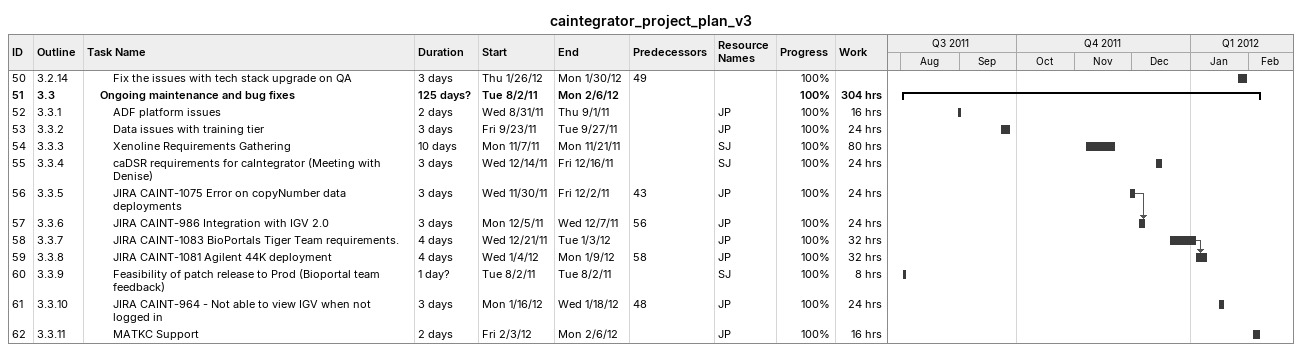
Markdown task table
caintegrator_project_plan_v3

| ID | WBS | Task | Duration | Start | Finish | Predecessors | Resources | % complete | Work (h) |
|---|---|---|---|---|---|---|---|---|---|
| 50 | 3.2.14 | Fix the issues with tech stack upgrade on QA | 3d | 2012-01-26 | 2012-01-30 | 49 |  | 100 |  |
| 51 | 3.3 | **Ongoing maintenance and bug fixes** | 125d? | 2011-08-02 | 2012-02-06 |  |  | 100 | 304 |
| 52 | 3.3.1 | ADF platform issues | 2d | 2011-08-31 | 2011-09-01 |  | JP | 100 | 16 |
| 53 | 3.3.2 | Data issues with training tier | 3d | 2011-09-23 | 2011-09-27 |  | JP | 100 | 24 |
| 54 | 3.3.3 | Xenoline Requirements Gathering | 10d | 2011-11-07 | 2011-11-21 |  | SJ | 100 | 80 |
| 55 | 3.3.4 | caDSR requirements for caIntegrator (Meeting with Denise) | 3d | 2011-12-14 | 2011-12-16 |  | SJ | 100 | 24 |
| 56 | 3.3.5 | JIRA CAINT-1075 Error on copyNumber data deployments | 3d | 2011-11-30 | 2011-12-02 | 43 | JP | 100 | 24 |
| 57 | 3.3.6 | JIRA CAINT-986 Integration with IGV 2.0 | 3d | 2011-12-05 | 2011-12-07 | 56 | JP | 100 | 24 |
| 58 | 3.3.7 | JIRA CAINT-1083 BioPortals Tiger Team requirements. | 4d | 2011-12-21 | 2012-01-03 |  | JP | 100 | 32 |
| 59 | 3.3.8 | JIRA CAINT-1081 Agilent 44K deployment | 4d | 2012-01-04 | 2012-01-09 | 58 | JP | 100 | 32 |
| 60 | 3.3.9 | Feasibility of patch release to Prod (Bioportal team feedback) | 1d? | 2011-08-02 | 2011-08-02 |  | SJ | 100 | 8 |
| 61 | 3.3.10 | JIRA CAINT-964 - Not able to view IGV when not logged in | 3d | 2012-01-16 | 2012-01-18 | 48 | JP | 100 | 24 |
| 62 | 3.3.11 | MATKC Support | 2d | 2012-02-03 | 2012-02-06 |  | JP | 100 | 16 |
